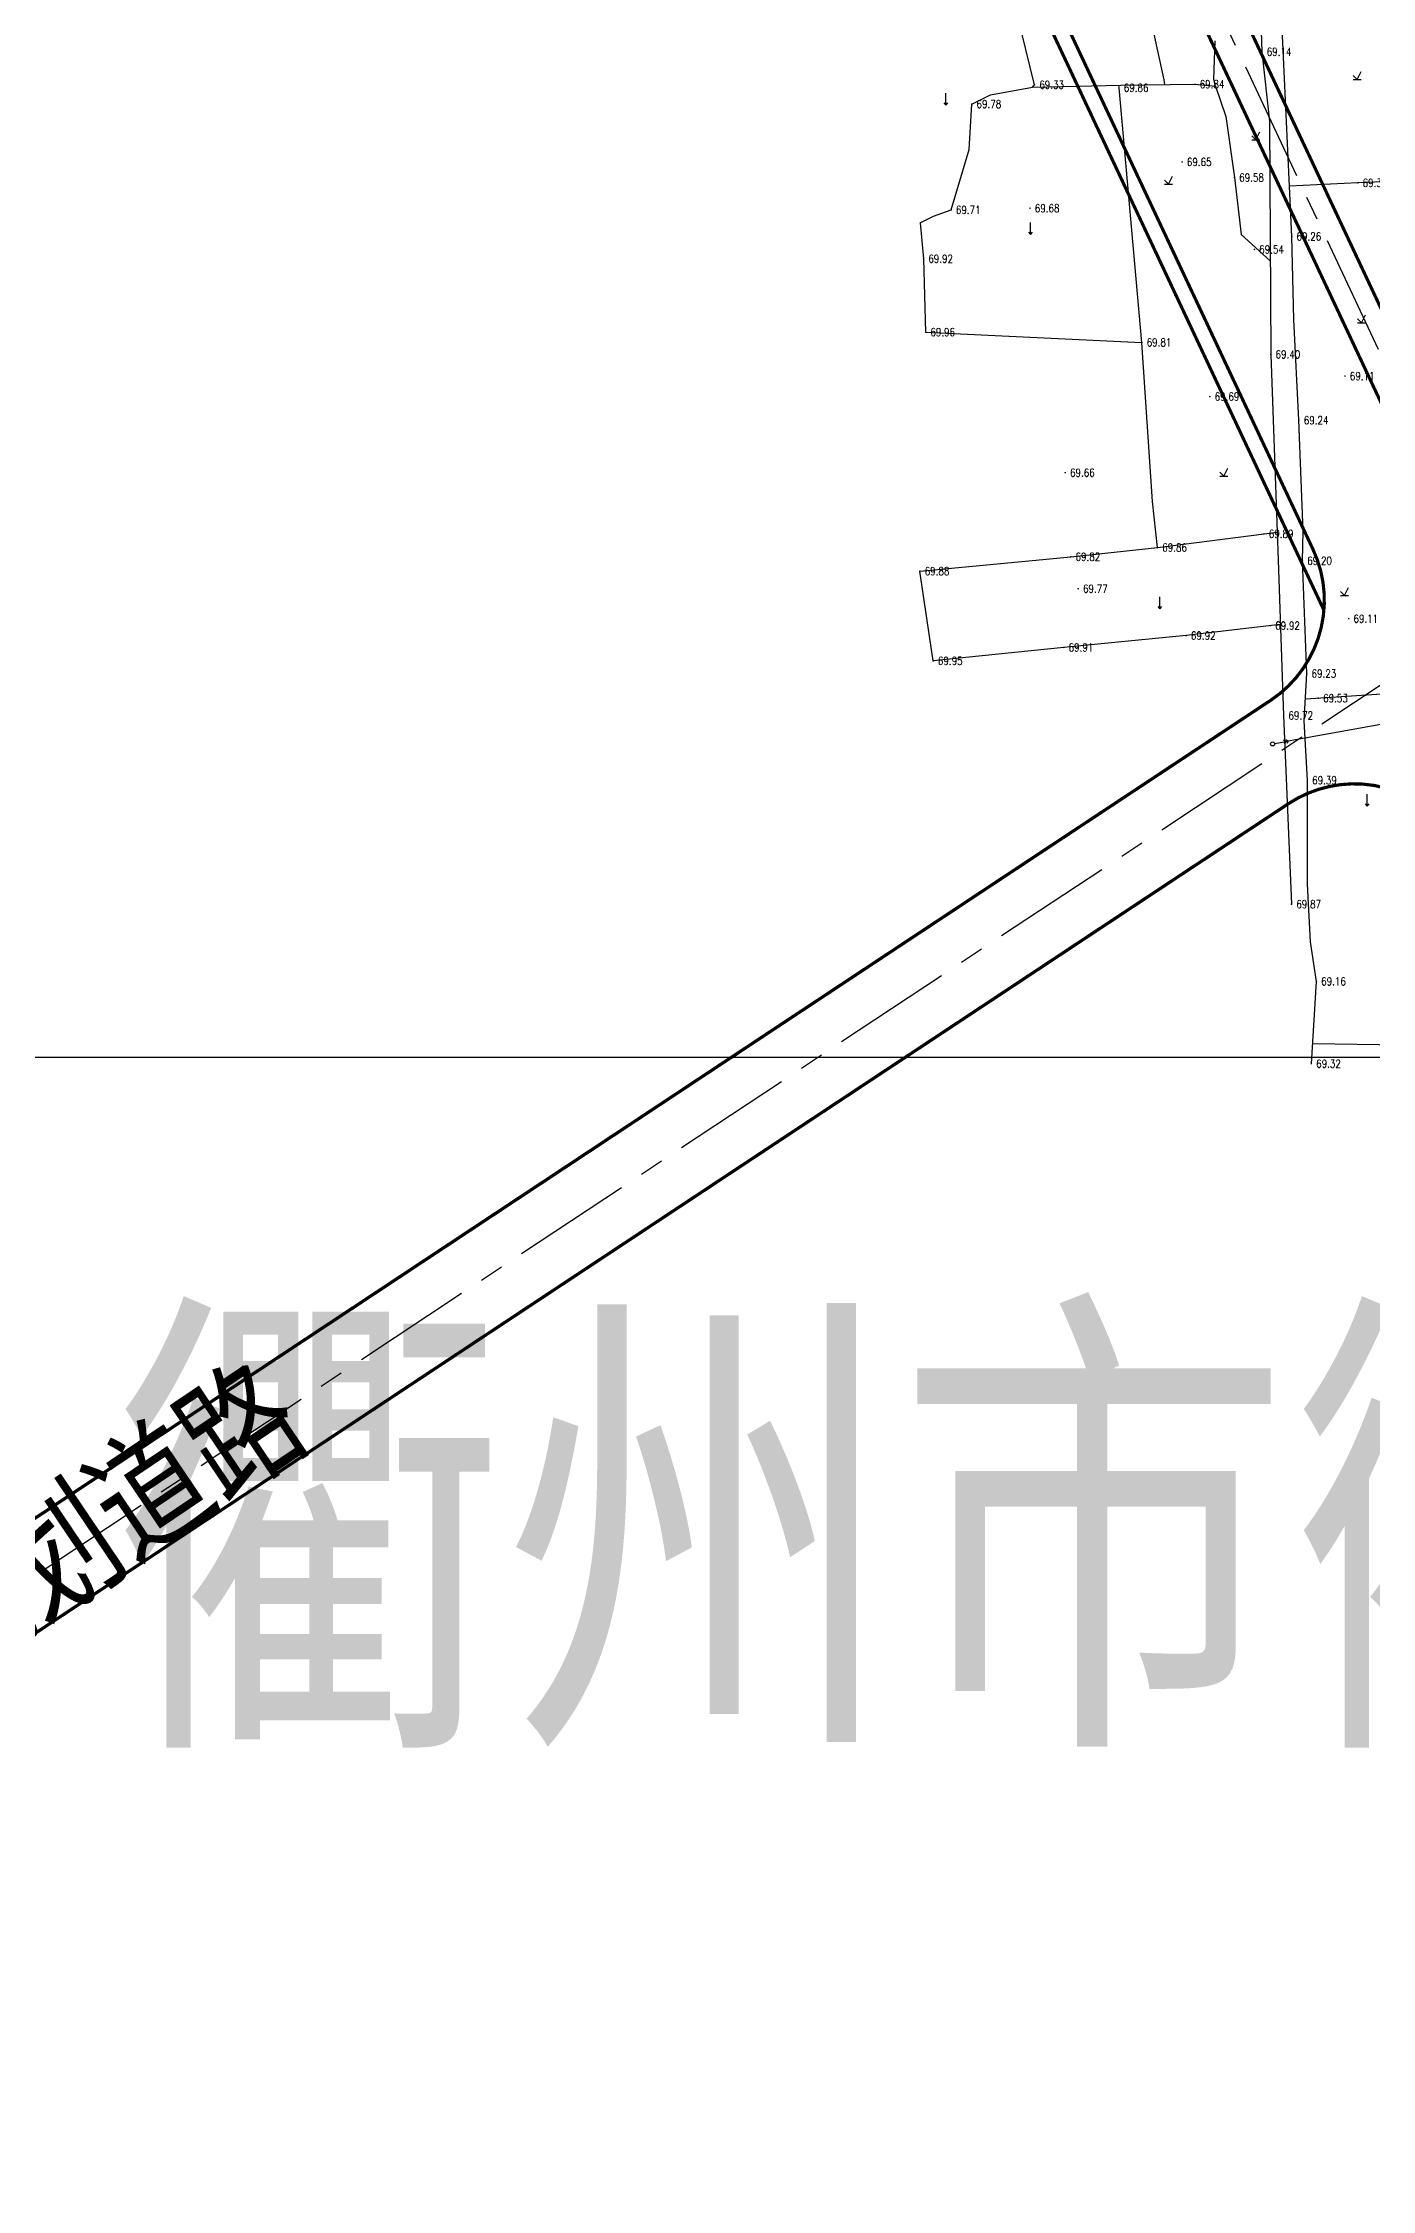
# Model space of a CAD drawing. Extents: x 10519 to 17598, y -625 to 2857.
# Drawn here: x 13111.3 to 13277.5, y 1680.6 to 1949 of the extents above; entities that cross this region are included whole.
import ezdxf
from ezdxf.enums import TextEntityAlignment as Align

# ---------------------------------------------------------------- set-up
doc = ezdxf.new("R2010")
doc.units = 0
doc.header["$MEASUREMENT"] = 0
doc.linetypes.add('CENTER', pattern=[2, 1.25, -0.25, 0.25, -0.25])
doc.linetypes.add('CENTERX2', pattern=[4, 2.5, -0.5, 0.5, -0.5])
doc.layers.get('0').update_dxf_attribs({"linetype": 'CONTINUOUS'})
for name, color, linetype in [('0-现状单位', 7, 'CONTINUOUS'), ('00000衢化东路中线', 1, 'CENTER'), ('00000道路边线', 2, 'CONTINUOUS'), ('0000原地形', 252, 'CONTINUOUS'), ('000道路名称', 6, 'CONTINUOUS'), ('GCD', 224, 'CONTINUOUS'), ('TYBZ', 7, 'CONTINUOUS')]:
    doc.layers.add(name, color=color, linetype=linetype)
doc.styles.add('HZ', font='txt8.shx', dxfattribs={"width": 0.8, "bigfont": 'hz.shx'})
doc.styles.get("Standard").update_dxf_attribs({"font": 'txt8.shx', "width": 0.8, "bigfont": 'hz.shx'})
doc.styles.add('黑体', font='SIMHEI.TTF', dxfattribs={"width": 0.8})
doc.linetypes.add('10421', pattern='A,2,[150,AAA.SHX,S=1,R=0,X=0,Y=1],1e-11', length=2)

# ---------------------------------------------------------------- blocks, each defined once
blk = doc.blocks.new('GC013A')
at = {"linetype": 'Continuous'}
blk.add_line((0.5, 0), (4, 0), dxfattribs=at)
at = {"linetype": 'Continuous', "flags": 128}
for points in [[(2.88, 0.5), (3.38, 0), (2.88, -0.5)], [(3.5, 0.5), (4, 0), (3.5, -0.5)]]:
    blk.add_lwpolyline(points, dxfattribs=at)
blk = doc.blocks.new('gc170')
at = {"linetype": 'Continuous'}
blk.add_circle((0, 0), 0.5, dxfattribs=at)
blk = doc.blocks.new('GC200')
at = {"linetype": 'Continuous', "const_width": 0.2, "flags": 128}
blk.add_lwpolyline([(-0.1, 0, 1), (0.1, 0, 1)], format="xyb", close=True, dxfattribs=at)

msp = doc.modelspace()

# ---------------------------------------------------------------- linework, layer by layer
at = {"layer": '00000衢化东路中线', "color": 6, "linetype": 'CENTERX2', "ltscale": 6}
for p, q in [((13159.57, 2163.23), (13293.33, 1878.52)), ((13323.71, 1898.62), (12594.48, 1416.01))]:
    msp.add_line(p, q, dxfattribs=at)
at = {"layer": '00000道路边线', "const_width": 0.4}
for points in [[(13157.31, 2162.17, -0.087895), (13111.58, 2331.41, -1), (13116.56, 2331.86, 0.087895), (13161.83, 2164.29), (13284.51, 1903.16, -1), (13279.98, 1901.04), (13157.31, 2162.17)], [(13070.33, 1738.13), (13264.77, 1866.81, 0.372232), (13270.07, 1885.7), (13197.15, 2040.9)], [(13076.95, 1728.12, 0.414214), (13074.41, 1715.65), (13186.93, 1545.64, 0.414214), (13207.72, 1541.4), (13374.32, 1651.66, 0.381993), (13379.4, 1671.01), (13288.62, 1848.22, 0.447185), (13266.99, 1853.89), (13076.95, 1728.12)]]:
    msp.add_lwpolyline(points, format="xyb", dxfattribs=at)
for points in [[(13195.34, 2040.05), (13271.44, 1878.08)], [(12420.84, 1023.04), (12791.84, 1268.57), (12791.28, 1285.87), (12791.28, 1285.87), (12574.65, 1410.09), (13184.69, 1813.82)]]:
    msp.add_lwpolyline(points, dxfattribs=at)
at = {"layer": '0000原地形', "linetype": 'Continuous'}
for p, q in [((13251.45, 1944.36, 69.54), (13248.63, 1957.3, 69.54)), ((13235.26, 1943.77, 69.54), (13232.41, 1955.42, 69.54)), ((13263.47, 1954.43, 69.54), (13263.69, 1947.89, 69.54)), ((13257.66, 1944.42, 69.54), (13257.83, 1949.26, 69.54)), ((13267.42, 1924.8, 69.32), (13266.21, 1950.79, 69.32)), ((13263.69, 1947.89, 69.54), (13264.64, 1939.2, 69.54)), ((13235, 1943.45, 69.54), (13235.26, 1943.77, 69.54)), ((13245.82, 1943.39), (13245.81, 1943.71)), ((13248.68, 1911.56), (13245.82, 1943.39)), ((13251.55, 1943.78, 69.54), (13251.45, 1944.36, 69.54)), ((13257.88, 1943.59, 69.54), (13257.66, 1944.42, 69.54)), ((13264.64, 1939.2, 69.54), (13264.8, 1910.06, 69.54)), ((13275.68, 1931.49), (13267.13, 1931.09)), ((13281.96, 1931.75), (13275.68, 1931.49)), ((13220.95, 1926.52, 69.54), (13221.38, 1922.02, 69.54)), ((13267.66, 1914.4, 69.32), (13267.42, 1924.8, 69.32)), ((13221.38, 1922.02, 69.54), (13221.64, 1912.84, 69.54)), ((13268.32, 1901.83, 69.32), (13267.66, 1914.4, 69.32)), ((13221.64, 1912.84, 69.54), (13248.68, 1911.56, 69.54)), ((13250.02, 1891.66, 69.86), (13248.68, 1911.56, 69.86)), ((13264.8, 1910.06, 69.54), (13265.7, 1884.35, 69.54)), ((13268.85, 1887.96, 69.32), (13268.32, 1901.83, 69.32)), ((13250.63, 1885.92, 69.86), (13250.02, 1891.66, 69.86)), ((13250.63, 1885.92, 69.92), (13265.58, 1887.84, 69.92)), ((13268.76, 1884.26, 69.32), (13268.85, 1887.96, 69.32)), ((13220.93, 1882.96, 69.92), (13239.79, 1884.76, 69.92)), ((13239.79, 1884.76, 69.92), (13250.63, 1885.92, 69.92)), ((13265.7, 1884.35, 69.54), (13266.4, 1864.92, 69.54)), ((13269.3, 1870.16, 69.32), (13268.76, 1884.26, 69.32)), ((13222.58, 1871.74, 69.92), (13220.93, 1882.96, 69.92)), ((13265.99, 1876.3, 69.92), (13254.21, 1874.9, 69.92)), ((13238.92, 1873.43, 69.92), (13222.58, 1871.74, 69.92)), ((13254.21, 1874.9, 69.92), (13238.92, 1873.43, 69.92)), ((13268.97, 1864.24, 69.32), (13269.3, 1870.16, 69.32)), ((13284.05, 1867.95, 69.3), (13269.12, 1866.98, 69.3)), ((13295.49, 1866.84), (13266.99, 1861.71)), ((13266.4, 1864.92, 69.54), (13266.96, 1851.11, 69.54)), ((13269.37, 1856.83, 69.32), (13268.97, 1864.24, 69.32)), ((13269.38, 1843.83, 69.32), (13269.37, 1856.83, 69.32)), ((13266.96, 1851.11, 69.54), (13267.39, 1841.34, 69.54)), ((13269.76, 1836.63, 69.32), (13269.38, 1843.83, 69.32)), ((13270.5, 1831.69, 69.32), (13269.76, 1836.63, 69.32)), ((13269.87, 1821.4, 69.32), (13270.5, 1831.69, 69.32)), ((13281.14, 1823.72, 69.3), (13270.02, 1823.89, 69.3))]:
    msp.add_line(p, q, dxfattribs=at)
at = {"layer": '0000原地形', "linetype": '10421'}
for p, q in [((13229.76, 1942.51, 69.54), (13235, 1943.45, 69.54)), ((13235, 1943.45, 69.54), (13246.06, 1943.71, 69.54)), ((13246.06, 1943.71, 69.54), (13255.31, 1943.82, 69.54)), ((13255.31, 1943.82, 69.54), (13257.88, 1943.59, 69.54)), ((13257.88, 1943.59, 69.54), (13259.16, 1939.81, 69.54)), ((13227.1, 1935.68, 69.54), (13227.41, 1941.35, 69.54)), ((13227.41, 1941.35, 69.54), (13229.76, 1942.51, 69.54)), ((13259.16, 1939.81, 69.54), (13260.25, 1932.16, 69.54)), ((13224.83, 1928.12, 69.54), (13227.1, 1935.68, 69.54)), ((13260.25, 1932.16, 69.54), (13261.09, 1925.03, 69.54)), ((13220.95, 1926.52, 69.54), (13222.63, 1927.35, 69.54)), ((13222.63, 1927.35, 69.54), (13224.83, 1928.12, 69.54)), ((13261.09, 1925.03, 69.54), (13264.73, 1921.74, 69.54))]:
    msp.add_line(p, q, dxfattribs=at)
at = {"layer": '0000原地形'}
for p, q in [((13275.11, 1944.92), (13275.61, 1944.42)), ((13275.11, 1944.42), (13276.11, 1944.42)), ((13275.61, 1944.42), (13276.11, 1945.42)), ((13223.93, 1941.5), (13224.18, 1941.2)), ((13224.18, 1941.2), (13224.18, 1942.7)), ((13224.18, 1941.2), (13224.43, 1941.5)), ((13262.94, 1936.86), (13263.44, 1937.86)), ((13262.44, 1937.36), (13262.94, 1936.86)), ((13262.44, 1936.86), (13263.44, 1936.86)), ((13251.99, 1931.32), (13252.49, 1932.32)), ((13251.49, 1931.82), (13251.99, 1931.32)), ((13251.49, 1931.32), (13252.49, 1931.32)), ((13234.51, 1925.35), (13234.76, 1925.05)), ((13234.76, 1925.05), (13234.76, 1926.55)), ((13234.76, 1925.05), (13235.01, 1925.35)), ((13275.65, 1914.51), (13276.15, 1914.01)), ((13275.65, 1914.01), (13276.65, 1914.01)), ((13276.15, 1914.01), (13276.65, 1915.01)), ((13258.43, 1895.34), (13258.93, 1894.84)), ((13258.43, 1894.84), (13259.43, 1894.84)), ((13258.93, 1894.84), (13259.43, 1895.84)), ((13250.94, 1878.25), (13250.94, 1879.75)), ((13273.5, 1880.44), (13274, 1879.94)), ((13273.5, 1879.94), (13274.5, 1879.94)), ((13274, 1879.94), (13274.5, 1880.94)), ((13250.69, 1878.55), (13250.94, 1878.25)), ((13250.94, 1878.25), (13251.19, 1878.55)), ((13276.85, 1853.59), (13276.85, 1855.09)), ((13276.6, 1853.89), (13276.85, 1853.59)), ((13276.85, 1853.59), (13277.1, 1853.89))]:
    msp.add_line(p, q, dxfattribs=at)
at = {"layer": 'TYBZ'}
msp.add_lwpolyline([(13072.07, 1822.21), (14409.24, 1822.21), (14409.24, -50.46), (13072.07, -50.46)], close=True, dxfattribs=at)

# ---------------------------------------------------------------- block references
at = {"layer": '0000原地形', "linetype": 'Continuous', "xscale": 0.5, "yscale": 0.5}
msp.add_blockref('gc170', (13265.02, 1861.36), dxfattribs=at)
at = {"layer": '0000原地形', "linetype": 'Continuous', "xscale": 0.4999999999964879, "yscale": 0.5, "rotation": 10.19206690224683}
msp.add_blockref('GC013A', (13265.02, 1861.36), dxfattribs=at)
at = {"layer": 'GCD', "linetype": 'Continuous'}
ref = msp.add_blockref('GC200', (13263.69, 1947.89, 69.14), dxfattribs=dict(at, xscale=0.5, yscale=0.5, zscale=0.5))
ref.add_attrib('height', '69.14', dxfattribs={"linetype": 'Continuous', "height": 1, "style": 'HZ', "width": 0.8}).set_placement((13264.29, 1947.89, 69.14), align=Align.MIDDLE_LEFT)
ref = msp.add_blockref('GC200', (13235.26, 1943.77, 69.33), dxfattribs=dict(at, xscale=0.5, yscale=0.5, zscale=0.5))
ref.add_attrib('height', '69.33', dxfattribs={"linetype": 'Continuous', "height": 1, "style": 'HZ', "width": 0.8}).set_placement((13235.86, 1943.77, 69.33), align=Align.MIDDLE_LEFT)
ref = msp.add_blockref('GC200', (13245.82, 1943.39, 69.86), dxfattribs=dict(at, xscale=0.5, yscale=0.5, zscale=0.5))
ref.add_attrib('height', '69.86', dxfattribs={"linetype": 'Continuous', "height": 1, "style": 'HZ', "width": 0.8}).set_placement((13246.42, 1943.39, 69.86), align=Align.MIDDLE_LEFT)
ref = msp.add_blockref('GC200', (13255.31, 1943.82, 69.84), dxfattribs=dict(at, xscale=0.5, yscale=0.5, zscale=0.5))
ref.add_attrib('height', '69.84', dxfattribs={"linetype": 'Continuous', "height": 1, "style": 'HZ', "width": 0.8}).set_placement((13255.91, 1943.82, 69.84), align=Align.MIDDLE_LEFT)
ref = msp.add_blockref('GC200', (13227.41, 1941.35, 69.78), dxfattribs=dict(at, xscale=0.5, yscale=0.5, zscale=0.5))
ref.add_attrib('height', '69.78', dxfattribs={"linetype": 'Continuous', "height": 1, "style": 'HZ', "width": 0.8}).set_placement((13228.01, 1941.35, 69.78), align=Align.MIDDLE_LEFT)
ref = msp.add_blockref('GC200', (13253.71, 1934.11), dxfattribs=dict(at, xscale=0.5, yscale=0.5, zscale=0.5))
ref.add_attrib('height', '69.65', dxfattribs={"linetype": 'Continuous', "height": 1, "style": 'HZ', "width": 0.8}).set_placement((13254.31, 1934.11), align=Align.MIDDLE_LEFT)
ref = msp.add_blockref('GC200', (13260.25, 1932.16, 69.58), dxfattribs=dict(at, xscale=0.5, yscale=0.5, zscale=0.5))
ref.add_attrib('height', '69.58', dxfattribs={"linetype": 'Continuous', "height": 1, "style": 'HZ', "width": 0.8}).set_placement((13260.85, 1932.16, 69.58), align=Align.MIDDLE_LEFT)
ref = msp.add_blockref('GC200', (13275.68, 1931.49, 69.35), dxfattribs=dict(at, xscale=0.5, yscale=0.5, zscale=0.5))
ref.add_attrib('height', '69.35', dxfattribs={"linetype": 'Continuous', "height": 1, "style": 'HZ', "width": 0.8}).set_placement((13276.28, 1931.49, 69.35), align=Align.MIDDLE_LEFT)
ref = msp.add_blockref('GC200', (13224.83, 1928.12, 69.71), dxfattribs=dict(at, xscale=0.5, yscale=0.5, zscale=0.5))
ref.add_attrib('height', '69.71', dxfattribs={"linetype": 'Continuous', "height": 1, "style": 'HZ', "width": 0.8}).set_placement((13225.43, 1928.12, 69.71), align=Align.MIDDLE_LEFT)
ref = msp.add_blockref('GC200', (13234.69, 1928.33), dxfattribs=dict(at, xscale=0.5, yscale=0.5, zscale=0.5))
ref.add_attrib('height', '69.68', dxfattribs={"linetype": 'Continuous', "height": 1, "style": 'HZ', "width": 0.8}).set_placement((13235.29, 1928.33), align=Align.MIDDLE_LEFT)
ref = msp.add_blockref('GC200', (13267.42, 1924.8, 69.26), dxfattribs=dict(at, xscale=0.5, yscale=0.5, zscale=0.5))
ref.add_attrib('height', '69.26', dxfattribs={"linetype": 'Continuous', "height": 1, "style": 'HZ', "width": 0.8}).set_placement((13268.02, 1924.8, 69.26), align=Align.MIDDLE_LEFT)
ref = msp.add_blockref('GC200', (13221.38, 1922.02, 69.92), dxfattribs=dict(at, xscale=0.5, yscale=0.5, zscale=0.5))
ref.add_attrib('height', '69.92', dxfattribs={"linetype": 'Continuous', "height": 1, "style": 'HZ', "width": 0.8}).set_placement((13221.98, 1922.02, 69.92), align=Align.MIDDLE_LEFT)
ref = msp.add_blockref('GC200', (13262.75, 1923.18, 69.54), dxfattribs=dict(at, xscale=0.5, yscale=0.5, zscale=0.5))
ref.add_attrib('height', '69.54', dxfattribs={"linetype": 'Continuous', "height": 1, "style": 'HZ', "width": 0.8}).set_placement((13263.35, 1923.18, 69.54), align=Align.MIDDLE_LEFT)
ref = msp.add_blockref('GC200', (13221.64, 1912.84, 69.96), dxfattribs=dict(at, xscale=0.5, yscale=0.5, zscale=0.5))
ref.add_attrib('height', '69.96', dxfattribs={"linetype": 'Continuous', "height": 1, "style": 'HZ', "width": 0.8}).set_placement((13222.24, 1912.84, 69.96), align=Align.MIDDLE_LEFT)
ref = msp.add_blockref('GC200', (13248.68, 1911.56, 69.81), dxfattribs=dict(at, xscale=0.5, yscale=0.5, zscale=0.5))
ref.add_attrib('height', '69.81', dxfattribs={"linetype": 'Continuous', "height": 1, "style": 'HZ', "width": 0.8}).set_placement((13249.28, 1911.56, 69.81), align=Align.MIDDLE_LEFT)
ref = msp.add_blockref('GC200', (13264.8, 1910.06, 69.39), dxfattribs=dict(at, xscale=0.5, yscale=0.5, zscale=0.5))
ref.add_attrib('height', '69.40', dxfattribs={"linetype": 'Continuous', "height": 1, "style": 'HZ', "width": 0.8}).set_placement((13265.4, 1910.06, 69.39), align=Align.MIDDLE_LEFT)
ref = msp.add_blockref('GC200', (13274.08, 1907.35), dxfattribs=dict(at, xscale=0.5, yscale=0.5, zscale=0.5))
ref.add_attrib('height', '69.11', dxfattribs={"linetype": 'Continuous', "height": 1, "style": 'HZ', "width": 0.8}).set_placement((13274.68, 1907.35), align=Align.MIDDLE_LEFT)
ref = msp.add_blockref('GC200', (13257.18, 1904.78), dxfattribs=dict(at, xscale=0.5, yscale=0.5, zscale=0.5))
ref.add_attrib('height', '69.69', dxfattribs={"linetype": 'Continuous', "height": 1, "style": 'HZ', "width": 0.8}).set_placement((13257.78, 1904.78), align=Align.MIDDLE_LEFT)
ref = msp.add_blockref('GC200', (13268.32, 1901.83, 69.24), dxfattribs=dict(at, xscale=0.5, yscale=0.5, zscale=0.5))
ref.add_attrib('height', '69.24', dxfattribs={"linetype": 'Continuous', "height": 1, "style": 'HZ', "width": 0.8}).set_placement((13268.92, 1901.83, 69.24), align=Align.MIDDLE_LEFT)
ref = msp.add_blockref('GC200', (13239.1, 1895.27, 69.66), dxfattribs=dict(at, xscale=0.5, yscale=0.5, zscale=0.5))
ref.add_attrib('height', '69.66', dxfattribs={"linetype": 'Continuous', "height": 1, "style": 'HZ', "width": 0.8}).set_placement((13239.7, 1895.27, 69.66), align=Align.MIDDLE_LEFT)
ref = msp.add_blockref('GC200', (13263.95, 1887.63, 69.89), dxfattribs=dict(at, xscale=0.5, yscale=0.5, zscale=0.5))
ref.add_attrib('height', '69.89', dxfattribs={"linetype": 'Continuous', "height": 1, "style": 'HZ', "width": 0.8}).set_placement((13264.55, 1887.63, 69.89), align=Align.MIDDLE_LEFT)
ref = msp.add_blockref('GC200', (13239.79, 1884.76, 69.82), dxfattribs=dict(at, xscale=0.5, yscale=0.5, zscale=0.5))
ref.add_attrib('height', '69.82', dxfattribs={"linetype": 'Continuous', "height": 1, "style": 'HZ', "width": 0.8}).set_placement((13240.39, 1884.76, 69.82), align=Align.MIDDLE_LEFT)
ref = msp.add_blockref('GC200', (13250.63, 1885.92, 69.86), dxfattribs=dict(at, xscale=0.5, yscale=0.5, zscale=0.5))
ref.add_attrib('height', '69.86', dxfattribs={"linetype": 'Continuous', "height": 1, "style": 'HZ', "width": 0.8}).set_placement((13251.23, 1885.92, 69.86), align=Align.MIDDLE_LEFT)
ref = msp.add_blockref('GC200', (13268.76, 1884.26, 69.2), dxfattribs=dict(at, xscale=0.5, yscale=0.5, zscale=0.5))
ref.add_attrib('height', '69.20', dxfattribs={"linetype": 'Continuous', "height": 1, "style": 'HZ', "width": 0.8}).set_placement((13269.36, 1884.26, 69.2), align=Align.MIDDLE_LEFT)
ref = msp.add_blockref('GC200', (13220.93, 1882.96, 69.88), dxfattribs=dict(at, xscale=0.5, yscale=0.5, zscale=0.5))
ref.add_attrib('height', '69.88', dxfattribs={"linetype": 'Continuous', "height": 1, "style": 'HZ', "width": 0.8}).set_placement((13221.53, 1882.96, 69.88), align=Align.MIDDLE_LEFT)
ref = msp.add_blockref('GC200', (13240.72, 1880.77, 69.77), dxfattribs=dict(at, xscale=0.5, yscale=0.5, zscale=0.5))
ref.add_attrib('height', '69.77', dxfattribs={"linetype": 'Continuous', "height": 1, "style": 'HZ', "width": 0.8}).set_placement((13241.32, 1880.77, 69.77), align=Align.MIDDLE_LEFT)
ref = msp.add_blockref('GC200', (13264.75, 1876.15, 69.92), dxfattribs=dict(at, xscale=0.5, yscale=0.5, zscale=0.5))
ref.add_attrib('height', '69.92', dxfattribs={"linetype": 'Continuous', "height": 1, "style": 'HZ', "width": 0.8}).set_placement((13265.35, 1876.15, 69.92), align=Align.MIDDLE_LEFT)
ref = msp.add_blockref('GC200', (13274.53, 1877.02), dxfattribs=dict(at, xscale=0.5, yscale=0.5, zscale=0.5))
ref.add_attrib('height', '69.11', dxfattribs={"linetype": 'Continuous', "height": 1, "style": 'HZ', "width": 0.8}).set_placement((13275.13, 1877.02), align=Align.MIDDLE_LEFT)
ref = msp.add_blockref('GC200', (13238.92, 1873.43, 69.91), dxfattribs=dict(at, xscale=0.5, yscale=0.5, zscale=0.5))
ref.add_attrib('height', '69.91', dxfattribs={"linetype": 'Continuous', "height": 1, "style": 'HZ', "width": 0.8}).set_placement((13239.52, 1873.43, 69.91), align=Align.MIDDLE_LEFT)
ref = msp.add_blockref('GC200', (13254.21, 1874.9, 69.92), dxfattribs=dict(at, xscale=0.5, yscale=0.5, zscale=0.5))
ref.add_attrib('height', '69.92', dxfattribs={"linetype": 'Continuous', "height": 1, "style": 'HZ', "width": 0.8}).set_placement((13254.81, 1874.9, 69.92), align=Align.MIDDLE_LEFT)
ref = msp.add_blockref('GC200', (13222.58, 1871.74, 69.95), dxfattribs=dict(at, xscale=0.5, yscale=0.5, zscale=0.5))
ref.add_attrib('height', '69.95', dxfattribs={"linetype": 'Continuous', "height": 1, "style": 'HZ', "width": 0.8}).set_placement((13223.18, 1871.74, 69.95), align=Align.MIDDLE_LEFT)
ref = msp.add_blockref('GC200', (13269.3, 1870.16, 69.23), dxfattribs=dict(at, xscale=0.5, yscale=0.5, zscale=0.5))
ref.add_attrib('height', '69.23', dxfattribs={"linetype": 'Continuous', "height": 1, "style": 'HZ', "width": 0.8}).set_placement((13269.9, 1870.16, 69.23), align=Align.MIDDLE_LEFT)
ref = msp.add_blockref('GC200', (13266.4, 1864.92, 69.72), dxfattribs=dict(at, xscale=0.5, yscale=0.5, zscale=0.5))
ref.add_attrib('height', '69.72', dxfattribs={"linetype": 'Continuous', "height": 1, "style": 'HZ', "width": 0.8}).set_placement((13267, 1864.92, 69.72), align=Align.MIDDLE_LEFT)
ref = msp.add_blockref('GC200', (13270.74, 1867.08, 69.53), dxfattribs=dict(at, xscale=0.5, yscale=0.5, zscale=0.5))
ref.add_attrib('height', '69.53', dxfattribs={"linetype": 'Continuous', "height": 1, "style": 'HZ', "width": 0.8}).set_placement((13271.34, 1867.08, 69.53), align=Align.MIDDLE_LEFT)
ref = msp.add_blockref('GC200', (13269.37, 1856.83, 69.39), dxfattribs=dict(at, xscale=0.5, yscale=0.5, zscale=0.5))
ref.add_attrib('height', '69.39', dxfattribs={"linetype": 'Continuous', "height": 1, "style": 'HZ', "width": 0.8}).set_placement((13269.97, 1856.83, 69.39), align=Align.MIDDLE_LEFT)
ref = msp.add_blockref('GC200', (13267.39, 1841.34, 69.87), dxfattribs=dict(at, xscale=0.5, yscale=0.5, zscale=0.5))
ref.add_attrib('height', '69.87', dxfattribs={"linetype": 'Continuous', "height": 1, "style": 'HZ', "width": 0.8}).set_placement((13267.99, 1841.34, 69.87), align=Align.MIDDLE_LEFT)
ref = msp.add_blockref('GC200', (13270.5, 1831.69, 69.16), dxfattribs=dict(at, xscale=0.5, yscale=0.5, zscale=0.5))
ref.add_attrib('height', '69.16', dxfattribs={"linetype": 'Continuous', "height": 1, "style": 'HZ', "width": 0.8}).set_placement((13271.1, 1831.69, 69.16), align=Align.MIDDLE_LEFT)
ref = msp.add_blockref('GC200', (13269.87, 1821.4, 69.32), dxfattribs=dict(at, xscale=0.5, yscale=0.5, zscale=0.5))
ref.add_attrib('height', '69.32', dxfattribs={"linetype": 'Continuous', "height": 1, "style": 'HZ', "width": 0.8}).set_placement((13270.47, 1821.4, 69.32), align=Align.MIDDLE_LEFT)

# ---------------------------------------------------------------- texts
at = {"layer": '0-现状单位', "insert": (13119.89, 1785.8, 140.97), "char_height": 45, "width": 14634.4293, "attachment_point": 1}
msp.add_mtext('{\\fFangSong_GB2312|b0|i0|c134|p49;衢州市衢化东路一期（赣州街-物流大道）工程规划公示图}', dxfattribs=at)
at = {"layer": '000道路名称', "color": 0, "width": 0.8}
msp.add_text('衢   化   东   路', height=25, rotation=295.2648, dxfattribs=at).set_placement((13220.5, 2127.17))
at = {"layer": '000道路名称', "color": 0, "style": '黑体', "width": 0.8}
msp.add_text('远期规划道路', height=12.5, rotation=34.0057, dxfattribs=at).set_placement((13077.18, 1728.59))

doc.saveas('drawing.dxf')
